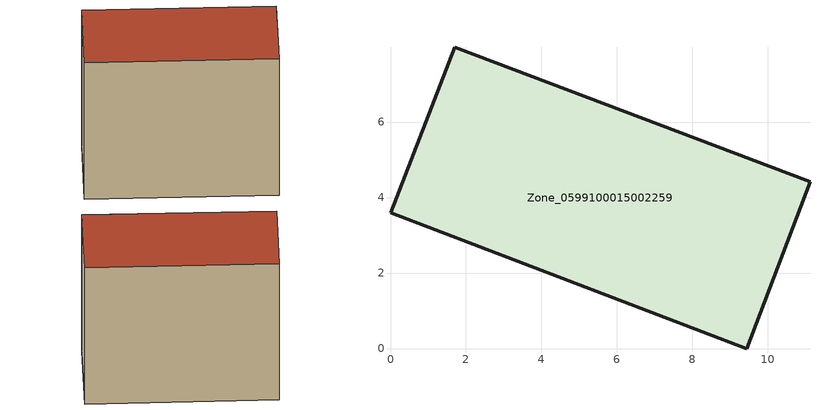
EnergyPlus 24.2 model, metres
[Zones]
Zone_0599100015002259
 floor ground (C_G): 1.7,7.98 11.11,4.42 9.44,0 0,3.6 z0.9
 wall outside (C_F): 11.11,4.42 1.7,7.98 0,3.6 9.44,0 11.11,4.42 z0.9:9.55
 roof outside (C_R): 0,3.6 9.44,0 11.11,4.42 1.7,7.98 z9.55
[BUILDING]
Pand.0599100015002259: North Axis=0; Terrain=City; Loads Convergence Tolerance Value=0.04; Temperature Convergence Tolerance Value=0.4; Solar Distribution=FullExterior; Maximum Number of Warmup Days=25; Minimum Number of Warmup Days=1
[Site:Location]
Rotterdam.The.Hague.AP_ZH_NLD Design_Conditions: Latitude=51.96; Longitude=4.45; Time Zone=1; Elevation=-4.5
[SITE:GROUNDTEMPERATURE:BUILDINGSURFACE]
18, 18, 18, 18, 18, 18, 18, 18, 18, 18, 18, 18
[MATERIAL] Thermal Absorptance=0.9; Solar Absorptance=0.7; Visible Absorptance=0.7
Name | Roughness | Thickness | Conductivity | Density | Specific Heat
G.TI.1965-1974 | MediumSmooth | 0.15 | 0.882353 | 540 | 1210
F.TI.1965-1974 | Rough | 0.3 | 0.697674 | 1920 | 840
R.TI.1965-1974 | MediumRough | 0.2 | 0.232558 | 1500 | 1000
[CONSTRUCTION]
C_G: G.TI.1965-1974
C_F: F.TI.1965-1974
C_R: R.TI.1965-1974
[ZONE]
Zone_0599100015002259: Type=1; Multiplier=1; Ceiling Height=Autocalculate; Volume=Autocalculate; Floor Area=autocalculate; Part of Total Floor Area=Yes
[ZONEINFILTRATION:DESIGNFLOWRATE]
Infil_Zone_0599100015002259: Zone or ZoneList or Space or SpaceList=Zone_0599100015002259; Schedule=AlwaysOn; Design Flow Rate Calculation Method=Flow/Area; Flow Rate per Floor Area=0.003; Constant Term Coefficient=1; Temperature Term Coefficient=0; Velocity Term Coefficient=0; Velocity Squared Term Coefficient=0
[HVACTEMPLATE:ZONE:IDEALLOADSAIRSYSTEM]
Zone_0599100015002259: Maximum Heating Supply Air Temperature=50; Minimum Cooling Supply Air Temperature=13; Maximum Heating Supply Air Humidity Ratio=0.0156; Minimum Cooling Supply Air Humidity Ratio=0.0077; Heating Limit=NoLimit; Cooling Limit=NoLimit; Dehumidification Control Type=ConstantSensibleHeatRatio; Cooling Sensible Heat Ratio=0.7; Dehumidification Setpoint=60; Humidification Control Type=None; Humidification Setpoint=30; Outdoor Air Method=None; Outdoor Air Flow Rate per Person=0.00944; Outdoor Air Flow Rate per Zone Floor Area=0; Outdoor Air Flow Rate per Zone=0; Demand Controlled Ventilation Type=None; Outdoor Air Economizer Type=NoEconomizer; Heat Recovery Type=None; Sensible Heat Recovery Effectiveness=0.7; Latent Heat Recovery Effectiveness=0.65
[ZONECONTROL:THERMOSTAT]
ThermostatControl_Zone_0599100015002259: Zone or ZoneList=Zone_0599100015002259; Control Type Schedule=DualSetpointControlType; Control 1=Thermostat_Zone_0599100015002259; Temperature Difference Between Cutout And Setpoint=0
[THERMOSTATSETPOINT:DUALSETPOINT]
Thermostat_Zone_0599100015002259: Heating Setpoint Temperature Schedule=HeatingSetpoint_Zone_0599100015002259; Cooling Setpoint Temperature Schedule=CoolingSetpoint_Zone_0599100015002259
[SCHEDULE:COMPACT]
HeatingSetpoint_Zone_0599100015002259: Through: 12/31, For: AllDays, Until: 24:00, 21
CoolingSetpoint_Zone_0599100015002259: Through: 12/31, For: AllDays, Until: 24:00, 24
DualSetpointControlType: Through: 12/31, For: AllDays, Until: 24:00, 4
AlwaysOn: Through: 12/31, For: AllDays, Until: 24:00, 1
